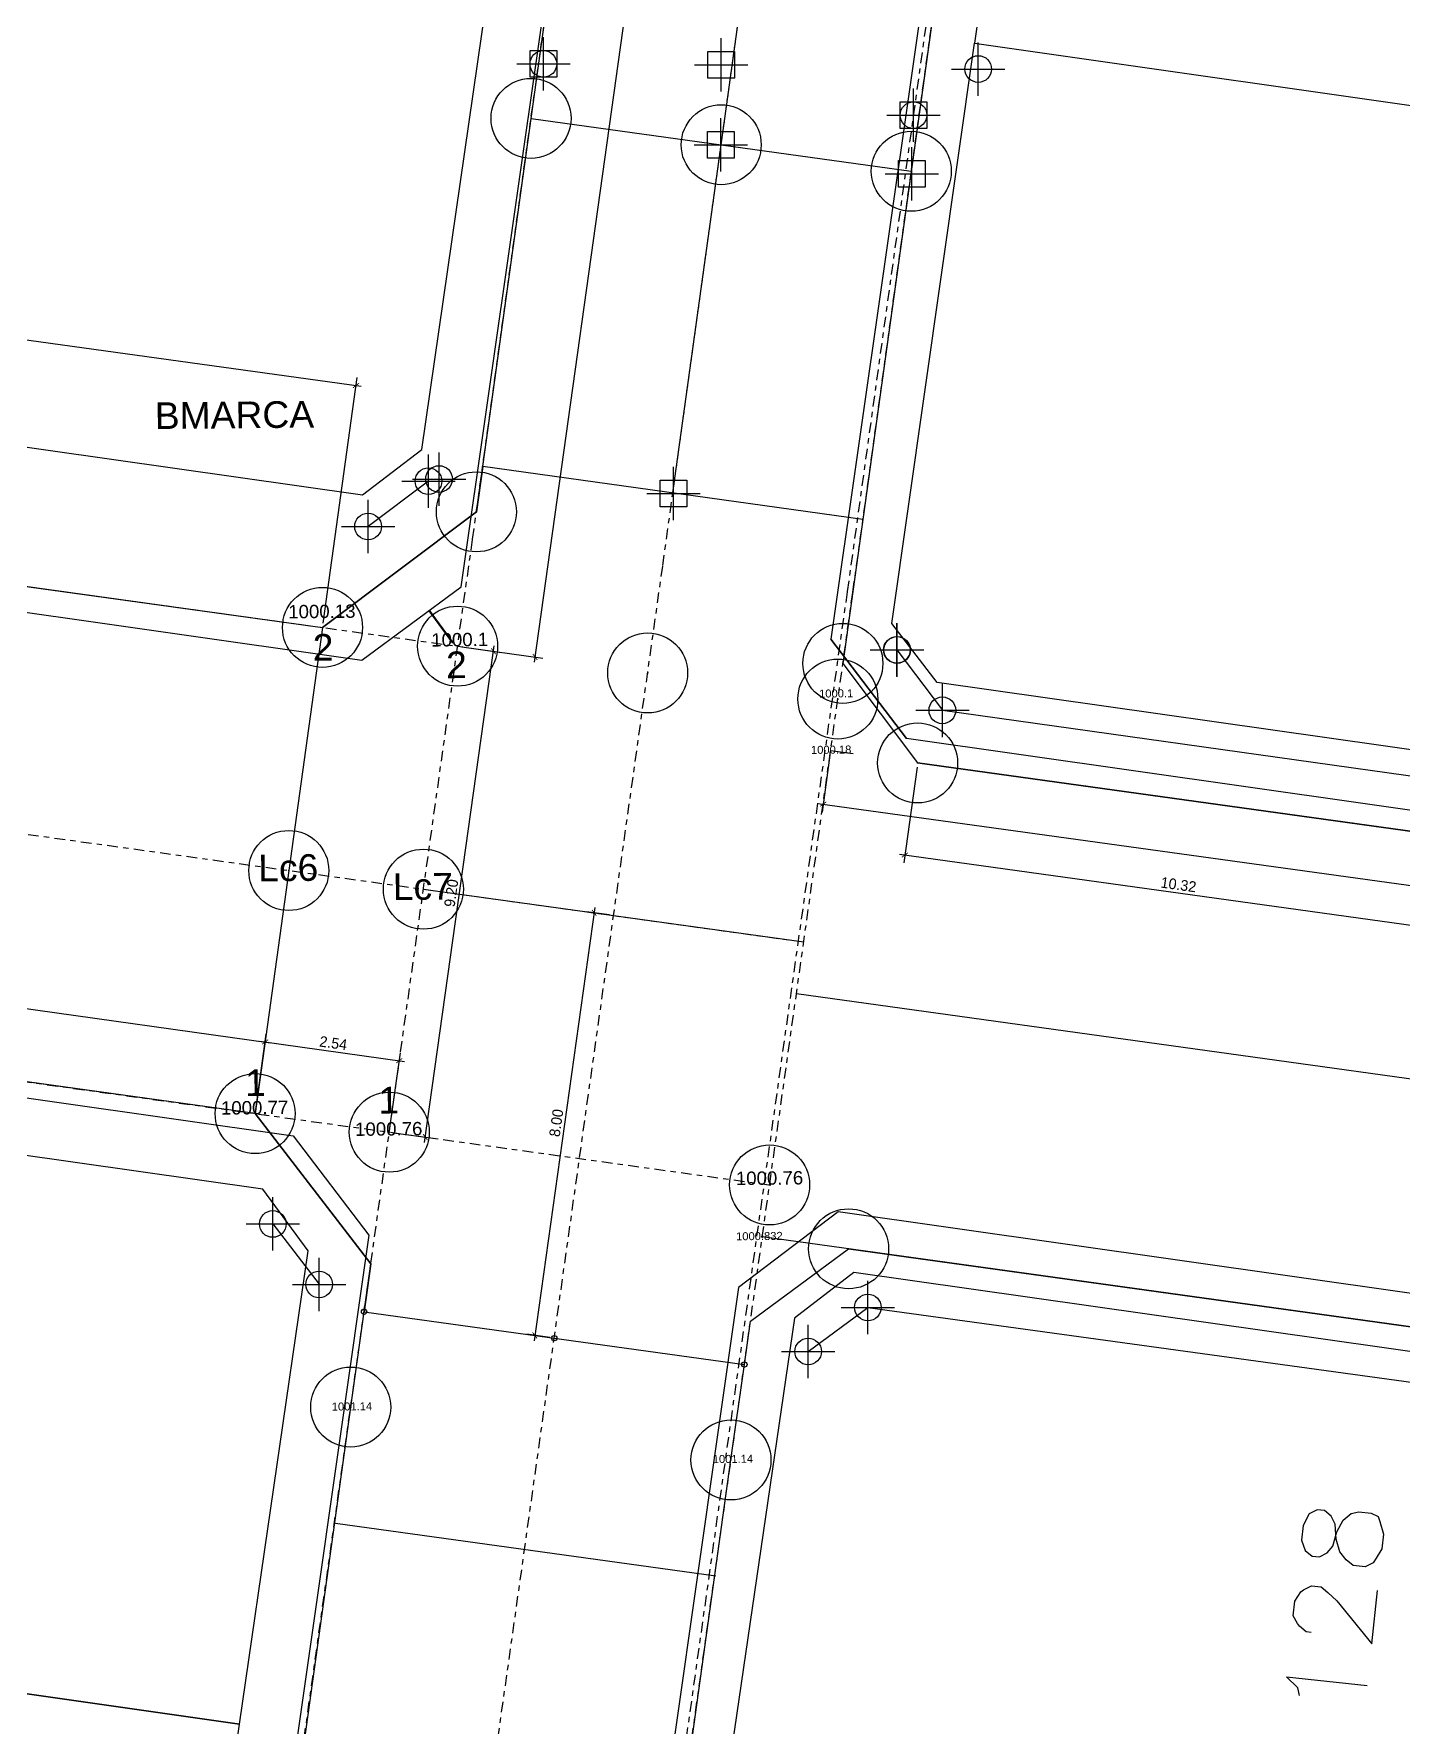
# Model space of a CAD drawing. Header units: metres. Extents: x 678 to 2349, y 417 to 1219.
# Drawn here: x 840.22 to 865.9, y 952.34 to 984.08 of the extents above; entities that cross this region are included whole.
import ezdxf

# ---------------------------------------------------------------- set-up
doc = ezdxf.new("R2010")
doc.units = ezdxf.units.M
doc.header["$PDMODE"] = 32
doc.header["$PDSIZE"] = 1.5
doc.linetypes.add('CENTRO1', pattern=[0.44, 0.2, -0.08, 0.08, -0.08])
for name, color, linetype in [('12-CONDICIONES EXISTENTES', 2, 'Continuous'), ('C-ANNO-MATC-TEXT', 150, 'Continuous'), ('C-ROAD-PROF-TEXT', 11, 'Continuous'), ('CONCRETO', 7, 'Continuous'), ('linea 1', 1, 'Continuous'), ('LOTE 243', 1, 'Continuous'), ('puntos nov 7', 50, 'Continuous'), ('PUNTOS V', 4, 'Continuous'), ('V-NODE', 1, 'Continuous')]:
    doc.layers.add(name, color=color, linetype=linetype)
doc.layers.add('PDF2_area escolar', color=7, linetype='Continuous', true_color=0x989898)
doc.layers.add('PDF_Geometry', color=7, linetype='Continuous', true_color=0x797979)
doc.styles.add('CITY2', font='stylu.ttf', dxfattribs={"height": 0.2})
doc.styles.get("Standard").update_dxf_attribs({"font": 'arial.ttf'})
doc.dimstyles.new('COTAS2', dxfattribs={"dimtxt": 0.02, "dimasz": 0.1, "dimexe": 0.15, "dimexo": 0.08, "dimgap": 0.05, "dimtad": 1, "dimzin": 0, "dimdsep": 46, "dimtxsty": 'CITY2', "dimblk": 'ARCHTICK', "dimcen": 1, "dimdle": 0.1, "dimclrd": 1, "dimclre": 1, "dimclrt": 2, "dimadec": 0, "dimazin": 0, "dimtfac": 1, "dimtofl": 0, "dimtmove": 0, "dimatfit": 3, "dimldrblk": 'ARCHTICK', "dimfxl": 0.18, "dimtolj": 1, "dimtzin": 0, "dimarcsym": 0})

# ---------------------------------------------------------------- blocks, each defined once
blk = doc.blocks.new('*U270')
at = {"color": 0, "linetype": 'ByBlock', "lineweight": -2, "transparency": 16777216}
for p, q in [((0, -1), (0, 1)), ((-1, 0), (1, 0))]:
    blk.add_line(p, q, dxfattribs=at)
blk.add_circle((0, 0), 0.5, dxfattribs=at)
blk = doc.blocks.new('*U456', base_point=(847.823, 975.738, 1000.957))
at = {"layer": 'V-NODE', "color": 50, "lineweight": -2, "xscale": 0.5, "yscale": 0.5, "zscale": 0.5}
blk.add_blockref('*U270', (847.823, 975.738, 1000.957), dxfattribs=at)
blk = doc.blocks.new('*U1185', base_point=(847.624, 975.698, 1001.023))
at = {"layer": 'V-NODE', "color": 50, "lineweight": -2, "xscale": 0.5, "yscale": 0.5, "zscale": 0.5}
blk.add_blockref('*U270', (847.624, 975.698, 1001.023), dxfattribs=at)
blk = doc.blocks.new('*U1188', base_point=(846.492, 974.848, 1001.138))
at = {"layer": 'V-NODE', "color": 50, "lineweight": -2, "xscale": 0.5, "yscale": 0.5, "zscale": 0.5}
blk.add_blockref('*U270', (846.492, 974.848, 1001.138), dxfattribs=at)
blk = doc.blocks.new('*U1191', base_point=(845.574, 960.64, 1001.823))
at = {"layer": 'V-NODE', "color": 50, "lineweight": -2, "xscale": 0.5, "yscale": 0.5, "zscale": 0.5}
blk.add_blockref('*U270', (845.574, 960.64, 1001.823), dxfattribs=at)
blk = doc.blocks.new('*U1194', base_point=(844.705, 961.773, 1001.751))
at = {"layer": 'V-NODE', "color": 50, "lineweight": -2, "xscale": 0.5, "yscale": 0.5, "zscale": 0.5}
blk.add_blockref('*U270', (844.705, 961.773, 1001.751), dxfattribs=at)
blk = doc.blocks.new('*U1248', base_point=(856.413, 972.533, 1001.123))
at = {"layer": 'V-NODE', "color": 50, "lineweight": -2, "xscale": 0.5, "yscale": 0.5, "zscale": 0.5}
blk.add_blockref('*U270', (856.413, 972.533, 1001.123), dxfattribs=at)
blk = doc.blocks.new('*U1251', base_point=(857.262, 971.402, 1001.17))
at = {"layer": 'V-NODE', "color": 50, "lineweight": -2, "xscale": 0.5, "yscale": 0.5, "zscale": 0.5}
blk.add_blockref('*U270', (857.262, 971.402, 1001.17), dxfattribs=at)
blk = doc.blocks.new('*U1266', base_point=(856.41, 972.536, 1001.126))
at = {"layer": 'V-NODE', "color": 50, "lineweight": -2, "xscale": 0.5, "yscale": 0.5, "zscale": 0.5}
blk.add_blockref('*U270', (856.41, 972.536, 1001.126), dxfattribs=at)
blk = doc.blocks.new('*U1269', base_point=(857.935, 983.424, 1000.642))
at = {"layer": 'V-NODE', "color": 50, "lineweight": -2, "xscale": 0.5, "yscale": 0.5, "zscale": 0.5}
blk.add_blockref('*U270', (857.935, 983.424, 1000.642), dxfattribs=at)
blk = doc.blocks.new('*U2277', base_point=(854.745, 959.382, 1001.7))
at = {"layer": 'V-NODE', "color": 50, "lineweight": -2, "xscale": 0.5, "yscale": 0.5, "zscale": 0.5}
blk.add_blockref('*U270', (854.745, 959.382, 1001.7), dxfattribs=at)
blk = doc.blocks.new('*U2280', base_point=(855.866, 960.208, 1001.631))
at = {"layer": 'V-NODE', "color": 50, "lineweight": -2, "xscale": 0.5, "yscale": 0.5, "zscale": 0.5}
blk.add_blockref('*U270', (855.866, 960.208, 1001.631), dxfattribs=at)
blk = doc.blocks.new('*U2308')
at = {"color": 0, "linetype": 'ByBlock', "lineweight": -2, "transparency": 16777216}
for p, q in [((0, -1), (0, 1)), ((-1, 0), (1, 0))]:
    blk.add_line(p, q, dxfattribs=at)
blk.add_circle((0, 0), 0.5, dxfattribs=at)
blk = doc.blocks.new('*U2383', base_point=(849.78, 983.52, 1000.112))
at = {"layer": 'V-NODE', "color": 1, "lineweight": -2, "xscale": 0.5, "yscale": 0.5, "zscale": 0.5}
blk.add_blockref('*U2308', (849.78, 983.52, 1000.112), dxfattribs=at)
blk = doc.blocks.new('*U2386', base_point=(856.72, 982.56, 1000.112))
at = {"layer": 'V-NODE', "color": 1, "lineweight": -2, "xscale": 0.5, "yscale": 0.5, "zscale": 0.5}
blk.add_blockref('*U2308', (856.72, 982.56, 1000.112), dxfattribs=at)
blk = doc.blocks.new('*U2558')
at = {"color": 0, "linetype": 'ByBlock', "lineweight": -2, "transparency": 16777216}
for p, q in [((0, -1), (0, 1)), ((-1, 0), (1, 0))]:
    blk.add_line(p, q, dxfattribs=at)
blk.add_lwpolyline([(-0.5, -0.5), (-0.5, 0.5), (0.5, 0.5), (0.5, -0.5)], close=True, dxfattribs=at)
blk = doc.blocks.new('*U2633', base_point=(849.78, 983.52, 1000.112))
at = {"layer": 'V-NODE', "color": 130, "lineweight": -2, "xscale": 0.5, "yscale": 0.5, "zscale": 0.5}
blk.add_blockref('*U2558', (849.78, 983.52, 1000.112), dxfattribs=at)
blk = doc.blocks.new('*U2636', base_point=(856.72, 982.56, 1000.112))
at = {"layer": 'V-NODE', "color": 130, "lineweight": -2, "xscale": 0.5, "yscale": 0.5, "zscale": 0.5}
blk.add_blockref('*U2558', (856.72, 982.56, 1000.112), dxfattribs=at)
blk = doc.blocks.new('*U2708', base_point=(849.78, 983.52, 1000.057))
at = {"layer": 'V-NODE', "color": 130, "lineweight": -2, "xscale": 0.5, "yscale": 0.5, "zscale": 0.5}
blk.add_blockref('*U2558', (849.78, 983.52, 1000.057), dxfattribs=at)
blk = doc.blocks.new('*U2711', base_point=(856.72, 982.56, 1000.057))
at = {"layer": 'V-NODE', "color": 130, "lineweight": -2, "xscale": 0.5, "yscale": 0.5, "zscale": 0.5}
blk.add_blockref('*U2558', (856.72, 982.56, 1000.057), dxfattribs=at)
blk = doc.blocks.new('base')
at = {"layer": 'PDF_Geometry', "lineweight": 25, "extrusion": (-0.000787417, 0.063364, 0.99799), "elevation": 0.026}
for points in [[(-314.355, -197.288), (-299.601, -195.681), (-292.744, -194.188), (-282.663, -192.111), (-274.476, -190.361), (-258.037, -185.154), (-248.029, -180.61), (-240.539, -177.71), (-228.643, -174.042), (-222.733, -172.714), (-217.384, -171.04), (-209.935, -169.248), (-202.16, -164.759), (-196.196, -160.284), (-195.073, -159.817), (-178.095, -157.457), (-154.298, -156.614), (-136.667, -154.611), (-124.436, -153.164), (-118.066, -151.474), (-100.79, -146.646), (-80.955, -140.967), (-73.385, -139.328), (-61.694, -135.822), (-40.504, -131.604), (-37.727, -130.872), (-17.661, -129.441), (1.311, -127.461), (21.092, -124.929), (41.006, -122.83), (47.376, -123.458), (63.592, -123.186), (81.402, -124.312), (85.639, -96.072), (88.705, -66.393), (92.811, -40.781), (97.16, -22.386), (100.596, -1.562), (102.483, 8.32), (109.691, 37.361), (117.528, 76.62), (126.217, 115.638), (131.513, 149.592), (134.682, 173.973), (136.916, 195.591), (139.956, 229.678), (141.558, 250.676), (142.614, 271.37), (143.252, 283.21), (147.066, 312.938), (152.58, 355.631), (153.554, 396.042), (150.869, 418.02), (151.777, 438.639), (150.959, 458.028), (151.777, 438.639), (150.869, 418.02), (153.554, 396.042), (152.58, 355.631), (147.066, 312.938), (143.252, 283.21), (142.614, 271.37), (141.558, 250.676), (139.956, 229.678), (136.916, 195.591), (134.682, 173.973), (131.513, 149.592), (126.217, 115.638), (117.528, 76.62), (109.691, 37.361), (102.483, 8.32), (100.596, -1.562), (97.16, -22.386), (92.811, -40.781), (88.705, -66.393), (85.639, -96.072), (81.402, -124.312), (63.592, -123.186), (47.376, -123.458), (41.006, -122.83), (21.092, -124.929), (1.311, -127.461), (-17.661, -129.441), (-37.727, -130.872), (-40.504, -131.604), (-61.694, -135.822), (-73.385, -139.328), (-80.955, -140.967), (-100.79, -146.646), (-118.066, -151.474), (-124.436, -153.164), (-136.667, -154.611), (-154.298, -156.614), (-178.095, -157.457), (-195.073, -159.817), (-196.196, -160.284), (-202.16, -164.759), (-209.935, -169.248), (-217.384, -171.04), (-222.733, -172.714), (-228.643, -174.042), (-240.539, -177.71), (-248.029, -180.61), (-258.037, -185.154), (-274.476, -190.361), (-282.663, -192.111), (-292.744, -194.188), (-299.601, -195.681), (-314.355, -197.288), (-312.178, -178.446), (-309.146, -157.898), (-306.876, -132.899), (-305.823, -118.002), (-298.643, -78.802), (-291.055, -45.077), (-282.252, -15.116), (-275.645, 10.473), (-270.319, 33.898), (-263.825, 63.164), (-258.15, 86.408), (-284.424, 123.888)], [(76.721, 35.815), (75.319, 37.653), (36.902, 43.626), (35.023, 42.276), (24.12, -27.822), (25.516, -29.706), (63.985, -35.639), (65.818, -34.283)], [(-11.71, 51.199), (-13.594, 49.803), (-24.492, -20.249), (-23.096, -22.133), (15.367, -28.112), (17.206, -26.71), (28.103, 43.341), (26.707, 45.225)], [(36.902, 43.626), (35.023, 42.276)], [(-13.594, 49.803), (-11.71, 51.199), (26.707, 45.225), (28.103, 43.341)], [(78.602, 47.969), (76.718, 46.573), (38.301, 52.546), (36.905, 54.43), (47.469, 122.482), (49.353, 123.878), (87.77, 117.905), (89.166, 116.021)], [(8.705, 193.58), (-11.713, 61.957), (-10.362, 60.079), (28.101, 54.1), (29.985, 55.496), (58.5, 239.445)], [(28.101, 54.1), (29.985, 55.496)], [(19.328, 62.112), (19.42, 62.101), (19.546, 61.993), (19.586, 61.942), (19.661, 61.794), (19.628, 61.52), (19.515, 61.348), (19.463, 61.308), (19.315, 61.233), (19.132, 61.255), (19.006, 61.363), (18.84, 61.522), (18.197, 62.341), (18.076, 61.336)], [(19.563, 63.29), (19.592, 63.147), (19.799, 62.937), (18.29, 63.118)]]:
    blk.add_lwpolyline(points, dxfattribs=at)
for points in [[(5.475, 35.263), (3.626, 23.383), (23.432, 20.348), (25.275, 32.182)], [(35.731, 39.687), (34.332, 30.766), (54.087, 27.691), (55.653, 37.611), (36.853, 40.525)], [(5.475, 35.263), (7.318, 47.098), (26.118, 44.183), (26.957, 43.062), (25.275, 32.182)], [(39.445, 63.584), (38.051, 54.709), (38.885, 53.543), (57.685, 50.628), (59.2, 60.508)], [(10.87, 70.041), (9.022, 58.161), (27.822, 55.246), (28.943, 56.085), (30.67, 66.96)], [(19.49, 60.377), (19.421, 60.571), (19.295, 60.679), (19.158, 60.695), (19.01, 60.621), (18.902, 60.494), (18.823, 60.226), (18.704, 60.008), (18.55, 59.888), (18.408, 59.858), (18.179, 59.886), (18.047, 59.948), (18.013, 60.045), (17.949, 60.285), (17.982, 60.559), (18.095, 60.731), (18.152, 60.817), (18.3, 60.891), (18.529, 60.864), (18.655, 60.756), (18.775, 60.602), (18.839, 60.363), (18.852, 60.083), (18.927, 59.935), (19.053, 59.827), (19.19, 59.81), (19.338, 59.885), (19.457, 60.103)], [(40.96, 73.464), (39.445, 63.584), (59.2, 60.508), (60.715, 70.388)]]:
    blk.add_lwpolyline(points, close=True, dxfattribs=at)
at = {"layer": 'PDF_Geometry', "color": 32, "lineweight": 50, "true_color": 0xb85b00, "extrusion": (-0.000787417, 0.063364, 0.99799), "elevation": 0.026}
blk.add_lwpolyline([(35.196, 43.322), (35.632, 42.713)], dxfattribs=at)
blk = doc.blocks.new('_ArchTick')
at = {"color": 0, "linetype": 'ByBlock', "const_width": 0.15}
blk.add_lwpolyline([(-0.5, -0.5), (0.5, 0.5)], dxfattribs=at)
blk = doc.blocks.new('*D3784')
at = {"layer": 'Defpoints', "color": 0, "transparency": 16777216}
for p in [(834.469, 965.216, 1001.023), (844.562, 965.185), (844.374, 963.843, 1001.023)]:
    blk.add_point(p, dxfattribs=at)
at = {"layer": 'PUNTOS V', "color": 1, "linetype": 'Continuous', "lineweight": -2, "transparency": 16777216}
for p, q in [((834.48, 965.295), (834.678, 966.715)), ((844.386, 963.922), (844.582, 965.334))]:
    blk.add_line(p, q, dxfattribs=at)
at = {"layer": 'PUNTOS V', "color": 1, "lineweight": -2, "transparency": 16777216}
blk.add_line((834.558, 966.58), (844.661, 965.171), dxfattribs=at)
at = {"layer": 'PUNTOS V', "color": 1, "lineweight": -2, "transparency": 16777216, "xscale": 0.1, "yscale": 0.1, "zscale": 0.1}
for p, rotation in [((834.657, 966.566), 172.0615531667383), ((844.562, 965.185), 352.0615531667383)]:
    blk.add_blockref('_ArchTick', p, dxfattribs=dict(at, rotation=rotation))
at = {"layer": 'PUNTOS V', "color": 2, "transparency": 16777216, "insert": (839.631, 966.028), "char_height": 0.2, "attachment_point": 5, "rotation": 352.0616, "style": 'CITY2'}
blk.add_mtext('\\A1;10.00', dxfattribs=at)
blk = doc.blocks.new('*D3785')
at = {"layer": 'Defpoints', "color": 0, "transparency": 16777216}
for p in [(847.077, 964.834), (844.374, 963.843, 1001.023), (846.891, 963.494, 1011.104)]:
    blk.add_point(p, dxfattribs=at)
at = {"layer": 'PUNTOS V', "color": 1, "linetype": 'Continuous', "lineweight": -2, "transparency": 16777216}
for p, q in [((844.386, 963.922), (844.582, 965.334)), ((846.902, 963.573), (847.098, 964.983))]:
    blk.add_line(p, q, dxfattribs=at)
at = {"layer": 'PUNTOS V', "color": 1, "lineweight": -2, "transparency": 16777216}
blk.add_line((844.463, 965.199), (847.176, 964.821), dxfattribs=at)
at = {"layer": 'PUNTOS V', "color": 1, "lineweight": -2, "transparency": 16777216, "xscale": 0.1, "yscale": 0.1, "zscale": 0.1}
for p, rotation in [((844.562, 965.185), 172.0615531667383), ((847.077, 964.834), 352.0615531667383)]:
    blk.add_blockref('_ArchTick', p, dxfattribs=dict(at, rotation=rotation))
at = {"layer": 'PUNTOS V', "color": 2, "transparency": 16777216, "insert": (845.841, 965.163), "char_height": 0.2, "attachment_point": 5, "rotation": 352.0616, "style": 'CITY2'}
blk.add_mtext('\\A1;2.54', dxfattribs=at)
blk = doc.blocks.new('*D3798')
at = {"layer": 'Defpoints', "color": 0, "transparency": 16777216}
for p in [(851.696, 997.956, 998.097), (848.171, 972.605, 1011.104), (849.624, 972.402)]:
    blk.add_point(p, dxfattribs=at)
at = {"layer": 'PUNTOS V', "color": 1, "lineweight": -2, "transparency": 16777216}
blk.add_line((853.175, 997.851), (849.61, 972.303), dxfattribs=at)
at = {"layer": 'PUNTOS V', "color": 1, "linetype": 'Continuous', "lineweight": -2, "transparency": 16777216}
for p, q in [((851.775, 997.945), (853.31, 997.731)), ((848.25, 972.594), (849.772, 972.381))]:
    blk.add_line(p, q, dxfattribs=at)
at = {"layer": 'PUNTOS V', "color": 1, "lineweight": -2, "transparency": 16777216, "xscale": 0.1, "yscale": 0.1, "zscale": 0.1}
for p, rotation in [((853.161, 997.752), 82.05594923148557), ((849.624, 972.402), 262.0559492314856)]:
    blk.add_blockref('_ArchTick', p, dxfattribs=dict(at, rotation=rotation))
at = {"layer": 'PUNTOS V', "color": 2, "transparency": 16777216, "insert": (851.239, 985.098), "char_height": 0.2, "attachment_point": 5, "rotation": 82.0559, "style": 'CITY2'}
blk.add_mtext('\\A1;25.60', dxfattribs=at)
blk = doc.blocks.new('*D3880')
at = {"layer": 'Defpoints', "color": 0, "transparency": 16777216}
for p in [(809.092, 978.021, 1001.043), (846.266, 977.492), (845.638, 972.956, 1001.023)]:
    blk.add_point(p, dxfattribs=at)
at = {"layer": 'PUNTOS V', "color": 1, "linetype": 'Continuous', "lineweight": -2, "transparency": 16777216}
for p, q in [((809.103, 978.1), (809.741, 982.705)), ((845.649, 973.035), (846.287, 977.64))]:
    blk.add_line(p, q, dxfattribs=at)
at = {"layer": 'PUNTOS V', "color": 1, "lineweight": -2, "transparency": 16777216}
blk.add_line((809.621, 982.571), (846.365, 977.478), dxfattribs=at)
at = {"layer": 'PUNTOS V', "color": 1, "lineweight": -2, "transparency": 16777216, "xscale": 0.1, "yscale": 0.1, "zscale": 0.1}
for p, rotation in [((809.721, 982.557), 172.1089317505501), ((846.266, 977.492), 352.10893175055)]:
    blk.add_blockref('_ArchTick', p, dxfattribs=dict(at, rotation=rotation))
at = {"layer": 'PUNTOS V', "color": 2, "transparency": 16777216, "insert": (828.015, 980.177), "char_height": 0.2, "attachment_point": 5, "rotation": 352.1089, "style": 'CITY2'}
blk.add_mtext('\\A1;36.90', dxfattribs=at)
blk = doc.blocks.new('*D3907')
at = {"layer": 'Defpoints', "color": 0, "transparency": 16777216}
for p in [(848.17, 972.605, 1001.655), (848.845, 972.51), (846.89, 963.494, 1001.655)]:
    blk.add_point(p, dxfattribs=at)
at = {"layer": 'PUNTOS V', "color": 1, "lineweight": -2, "transparency": 16777216}
blk.add_line((847.552, 963.3), (848.859, 972.609), dxfattribs=at)
at = {"layer": 'PUNTOS V', "color": 1, "linetype": 'Continuous', "lineweight": -2, "transparency": 16777216}
for p, q in [((848.249, 972.594), (848.994, 972.489)), ((846.97, 963.483), (847.714, 963.379))]:
    blk.add_line(p, q, dxfattribs=at)
at = {"layer": 'PUNTOS V', "color": 1, "lineweight": -2, "transparency": 16777216, "xscale": 0.1, "yscale": 0.1, "zscale": 0.1}
for p, rotation in [((848.845, 972.51), 82.00733196645439), ((847.566, 963.399), 262.0073319664544)]:
    blk.add_blockref('_ArchTick', p, dxfattribs=dict(at, rotation=rotation))
at = {"layer": 'PUNTOS V', "color": 2, "transparency": 16777216, "insert": (848.053, 967.976), "char_height": 0.2, "attachment_point": 5, "rotation": 82.0073, "style": 'CITY2'}
blk.add_mtext('\\A1;9.20', dxfattribs=at)
blk = doc.blocks.new('*D3922')
at = {"layer": 'Defpoints', "color": 0, "transparency": 16777216}
for p in [(855.166, 970.643, 1001.631), (896.762, 964.872, 1001.631), (896.623, 963.874)]:
    blk.add_point(p, dxfattribs=at)
at = {"layer": 'PUNTOS V', "color": 1, "linetype": 'Continuous', "lineweight": -2, "transparency": 16777216}
for p, q in [((855.155, 970.563), (855.007, 969.495)), ((896.751, 964.793), (896.602, 963.725))]:
    blk.add_line(p, q, dxfattribs=at)
at = {"layer": 'PUNTOS V', "color": 1, "lineweight": -2, "transparency": 16777216}
blk.add_line((854.928, 969.658), (896.722, 963.86), dxfattribs=at)
at = {"layer": 'PUNTOS V', "color": 1, "lineweight": -2, "transparency": 16777216, "xscale": 0.1, "yscale": 0.1, "zscale": 0.1}
for p, rotation in [((855.027, 969.644), 172.1021511894504), ((896.623, 963.874), 352.1021511894503)]:
    blk.add_blockref('_ArchTick', p, dxfattribs=dict(at, rotation=rotation))
at = {"layer": 'PUNTOS V', "color": 2, "transparency": 16777216, "insert": (875.846, 966.912), "char_height": 0.2, "attachment_point": 5, "rotation": 352.1022, "style": 'CITY2'}
blk.add_mtext('\\A1;41.99', dxfattribs=at)
blk = doc.blocks.new('*D4317')
at = {"layer": 'Defpoints', "color": 0, "transparency": 16777216}
for p in [(856.798, 970.416), (867.021, 968.998), (866.781, 967.271)]:
    blk.add_point(p, dxfattribs=at)
at = {"layer": 'PUNTOS V', "color": 1, "linetype": 'Continuous', "lineweight": -2, "transparency": 16777216}
for p, q in [((856.787, 970.337), (856.538, 968.541)), ((867.01, 968.919), (866.761, 967.123))]:
    blk.add_line(p, q, dxfattribs=at)
at = {"layer": 'PUNTOS V', "color": 1, "lineweight": -2, "transparency": 16777216}
blk.add_line((856.459, 968.703), (866.881, 967.258), dxfattribs=at)
at = {"layer": 'PUNTOS V', "color": 1, "lineweight": -2, "transparency": 16777216, "xscale": 0.1, "yscale": 0.1, "zscale": 0.1}
for p, rotation in [((856.558, 968.689), 172.1030709226915), ((866.781, 967.271), 352.1030709226915)]:
    blk.add_blockref('_ArchTick', p, dxfattribs=dict(at, rotation=rotation))
at = {"layer": 'PUNTOS V', "color": 2, "transparency": 16777216, "insert": (861.691, 968.133), "char_height": 0.2, "attachment_point": 5, "rotation": 352.1031, "style": 'CITY2'}
blk.add_mtext('\\A1;10.32', dxfattribs=at)
blk = doc.blocks.new('*D4320')
at = {"layer": 'Defpoints', "color": 0, "transparency": 16777216}
for p in [(851.097, 967.555, 1011.104), (849.619, 959.684), (849.983, 959.633, 1011.104)]:
    blk.add_point(p, dxfattribs=at)
at = {"layer": 'PUNTOS V', "color": 1, "lineweight": -2, "transparency": 16777216}
blk.add_line((850.746, 967.705), (849.605, 959.585), dxfattribs=at)
at = {"layer": 'PUNTOS V', "color": 1, "linetype": 'Continuous', "lineweight": -2, "transparency": 16777216}
for p, q in [((851.017, 967.566), (850.584, 967.627)), ((849.904, 959.644), (849.471, 959.705))]:
    blk.add_line(p, q, dxfattribs=at)
at = {"layer": 'PUNTOS V', "color": 1, "lineweight": -2, "transparency": 16777216, "xscale": 0.1, "yscale": 0.1, "zscale": 0.1}
for p, rotation in [((850.732, 967.606), 82.00065133525489), ((849.619, 959.684), 262.0006513352549)]:
    blk.add_blockref('_ArchTick', p, dxfattribs=dict(at, rotation=rotation))
at = {"layer": 'PUNTOS V', "color": 2, "transparency": 16777216, "insert": (850.023, 963.667), "char_height": 0.2, "attachment_point": 5, "rotation": 82.0007, "style": 'CITY2'}
blk.add_mtext('\\A1;8.00', dxfattribs=at)
blk = doc.blocks.new('*U4907')
at = {"color": 0, "linetype": 'ByBlock', "lineweight": -2, "transparency": 16777216}
for p, q in [((0, -1), (0, 1)), ((-1, 0), (1, 0))]:
    blk.add_line(p, q, dxfattribs=at)
blk.add_lwpolyline([(-0.5, -0.5), (-0.5, 0.5), (0.5, 0.5), (0.5, -0.5)], close=True, dxfattribs=at)

msp = doc.modelspace()

# ---------------------------------------------------------------- linework, layer by layer
msp.add_lwpolyline([(816.40032, 1049.04604), (815.10127, 1039.765), (813.72568, 1029.863), (812.34968, 1019.958), (810.97368, 1010.053), (809.59767, 1000.148), (808.22167, 990.243), (806.93073, 980.9503), (809.09112, 978.02224), (819.0049, 976.63975), (827.37539, 975.48704), (835.73976, 974.32772), (845.63753, 972.95586), (848.52393, 975.12321), (849.54872, 982.49926), (850.92485, 992.40412), (851.69623, 997.95618), (853.07236, 1007.86104), (854.44849, 1017.7659), (855.82462, 1027.67076), (857.20075, 1037.57562), (857.99525, 1043.29413), (856.59489, 1045.20283), (818.26431, 1050.54236)], close=True)
for points, elevation in [([(866.99453, 1043.75415), (865.12675, 1042.30332), (855.39624, 972.28221), (856.798, 970.416), (895.35637, 965.06729), (896.98164, 966.31803), (906.7622, 1036.57971), (905.34372, 1038.41207)], 995.067), ([(846.41736, 960.12733), (846.54338, 961.02408), (844.37446, 963.84298), (834.46915, 965.21588), (826.11189, 966.37422), (817.73429, 967.52791), (807.83012, 968.90901), (804.93779, 966.60434), (804.09339, 960.526), (802.71739, 950.621), (801.34138, 940.716), (799.96538, 930.811), (798.58938, 920.906), (797.21338, 911.001), (795.83737, 901.096), (795.46996, 898.4512), (797.17422, 896.17523), (807.07839, 894.79414), (815.93422, 893.55924), (824.79008, 892.32433), (834.69425, 890.94324), (837.03644, 892.55962), (837.91638, 898.91015), (846.16622, 958.34028)], 1011.104), ([(877.00719, 822.82532), (876.49326, 822.25869), (869.51299, 814.56263), (862.79478, 807.1555), (856.07657, 799.74837), (849.35835, 792.34123), (842.64014, 784.9341), (835.92193, 777.52697), (829.20371, 770.11984), (826.89307, 767.57225), (827.16582, 769.52864), (832.63782, 808.77904), (838.16092, 848.3959), (841.61286, 873.15644), (844.1154, 891.18959), (853.29773, 957.34946), (853.54919, 959.13884), (853.66338, 959.95138), (855.50401, 961.30764), (894.07989, 955.95627), (895.30248, 954.32756), (889.51114, 912.77434), (883.73728, 871.17304), (877.94663, 829.57404)], 1007.297)]:
    msp.add_lwpolyline(points, close=True, dxfattribs=dict(elevation=elevation))
at = {"elevation": 1011.104}
for points in [[(864.99359, 1041.34487), (855.7734, 974.9815), (848.6419, 975.97231), (857.86209, 1042.33568), (864.99359, 1041.34487)], [(852.20765, 975.4769), (861.42784, 1041.84027)], [(848.6419, 975.97231), (848.52393, 975.12321), (845.63753, 972.95586), (844.37446, 963.84298), (846.54338, 961.02408), (846.41736, 960.12733), (853.54919, 959.13884), (853.66338, 959.95138), (855.50401, 961.30764), (894.07989, 955.95627)], [(855.7734, 974.9815), (855.39624, 972.28221), (856.79821, 970.4162), (895.35637, 965.06729), (896.98164, 966.31803), (897.24881, 968.23732)]]:
    msp.add_lwpolyline(points, dxfattribs=at)
at = {"layer": '12-CONDICIONES EXISTENTES', "color": 1}
msp.add_circle((853.887, 961.535, 1010.921), 0.01393, dxfattribs=at)
at = {"layer": 'CONCRETO'}
for p, q in [((806.47342, 978.38513, 997.78779), (845.63753, 972.95586, 1011.104)), ((844.37446, 963.84298, 1001.023), (805.20751, 969.27263, 997.68228))]:
    msp.add_line(p, q, dxfattribs=at)
at = {"layer": 'linea 1', "linetype": 'CENTRO1'}
for points, elevation in [([(818.81181, 761.75049), (835.11274, 878.67613), (845.08417, 950.64058), (848.45314, 974.6137), (858.21811, 1044.89815)], 1011.104), ([(822.83643, 764.54649), (838.67826, 878.17905), (848.64963, 950.14303), (852.0185, 974.1155), (861.78386, 1044.40274)], 1011.104), ([(826.74925, 767.26483), (842.14473, 877.69578), (852.11604, 949.65931), (855.48482, 973.63114), (865.2466, 1043.89261)], 1011.104), ([(826.86855, 767.39637), (842.24377, 877.68198), (852.21508, 949.64549), (855.58386, 973.6173), (865.34855, 1043.89968)], 1011.104), ([(806.47339, 978.38513), (827.37539, 975.48704), (848.26968, 972.59104)], 1001.655), ([(805.84046, 973.82888), (826.74364, 970.93063), (854.6625, 967.06101)], 1001.655), ([(805.20751, 969.27263), (826.11189, 966.37422), (854.1214, 962.49203)], 1001.655)]:
    msp.add_lwpolyline(points, dxfattribs=dict(at, elevation=elevation))
at = {"layer": 'linea 1'}
for points, elevation in [([(857.262, 971.402), (894.913, 966.127)], 1001.17), ([(855.866, 960.208), (893.381, 955.055)], 1001.631)]:
    msp.add_lwpolyline(points, dxfattribs=dict(at, elevation=elevation))
at = {"layer": 'LOTE 243'}
msp.add_point((855.39624, 972.28221, 1001.631), dxfattribs=at)
at = {"layer": 'PUNTOS V', "color": 1}
for points, elevation in [([(849.54872, 982.49926), (856.68022, 981.50845)], 1001.655), ([(847.624, 975.698), (846.492, 974.848)], 1001.023), ([(848.52393, 975.12321), (845.63753, 972.95586)], 1001.023), ([(855.39624, 972.28221), (856.79821, 970.4162)], 1001.631), ([(856.41, 972.536), (857.262, 971.402)], 1001.126), ([(855.59027, 970.58377), (855.16583, 970.64265)], 1001.631), ([(896.76162, 964.87235), (856.79821, 970.4162)], 1001.631), ([(847.53066, 968.0495), (854.66247, 967.06101)], 1011.104), ([(903.2628, 959.32643), (854.52568, 966.0874)], 1001.631), ([(844.37355, 963.84311), (846.54338, 961.02408)], 1001.751), ([(844.705, 961.773), (845.574, 960.644)], 1001.751), ([(902.62985, 954.77019), (853.88553, 961.53216)], 1001.631), ([(853.66338, 959.95138), (855.50401, 961.30764)], 1001.7), ([(846.41736, 960.12733), (853.54919, 959.13884)], 1011.104), ([(854.745, 959.382), (855.866, 960.208)], 1001.7), ([(845.88318, 956.16313), (853.01499, 955.17464)], 1011.104)]:
    msp.add_lwpolyline(points, dxfattribs=dict(at, elevation=elevation))
for centre in [(846.41736, 960.12733, 1011.104), (849.98327, 959.63308, 1011.104), (853.54919, 959.13884, 1011.104)]:
    msp.add_circle(centre, 0.05, dxfattribs=at)
for p in [(849.54872, 982.49926, 1001.655), (853.11447, 982.00385, 1001.655), (856.68022, 981.50845, 1001.655), (848.52393, 975.12321, 999.915), (845.63753, 972.95586, 1001.023), (848.17082, 972.60474, 1011.104), (851.73579, 972.10376, 1011.104), (855.30228, 971.61362, 9.449), (856.798, 970.416), (856.798, 970.416), (845.006, 968.39942, 1001.023), (847.53066, 968.0495, 1011.104), (844.37446, 963.84298, 1001.023), (846.89051, 963.49425, 1011.104), (854.02241, 962.50575, 1001.655), (855.50401, 961.30764, 1001.631), (846.16622, 958.34028, 998.09728), (853.29773, 957.34946, 998.09728)]:
    msp.add_point(p, dxfattribs=at)

# ---------------------------------------------------------------- block references
at = {"layer": 'C-ANNO-MATC-TEXT', "lineweight": -2, "xscale": 0.5, "yscale": 0.5, "zscale": 0.5}
for p in [(853.112, 983.501, 999.865), (853.11, 982, 999.648), (856.69, 981.462, 999.832), (852.221, 975.468, 1000.332)]:
    msp.add_blockref('*U4907', p, dxfattribs=at)
at = {"layer": 'PDF2_area escolar'}
msp.add_blockref('base', (882.736, 1016.336, 999.038), dxfattribs=at)
at = {"layer": 'puntos nov 7'}
for name, p in [('*U1269', (857.935, 983.424, 1000.642)), ('*U1185', (847.624, 975.698, 1001.023)), ('*U456', (847.823, 975.738, 1000.957)), ('*U1188', (846.492, 974.848, 1001.138)), ('*U1266', (856.41, 972.536, 1001.126)), ('*U1248', (856.413, 972.533, 1001.123)), ('*U1251', (857.262, 971.402, 1001.17)), ('*U1194', (844.705, 961.773, 1001.751)), ('*U1191', (845.574, 960.64, 1001.823)), ('*U2280', (855.866, 960.208, 1001.631)), ('*U2277', (854.745, 959.382, 1001.7))]:
    msp.add_blockref(name, p, dxfattribs=at)
at = {"layer": 'V-NODE'}
for name, p in [('*U2383', (849.78, 983.52, 1000.112)), ('*U2633', (849.78, 983.52, 1000.112)), ('*U2708', (849.78, 983.52, 1000.057)), ('*U2386', (856.72, 982.56, 1000.112)), ('*U2636', (856.72, 982.56, 1000.112)), ('*U2711', (856.72, 982.56, 1000.057))]:
    msp.add_blockref(name, p, dxfattribs=at)

# ---------------------------------------------------------------- texts
at = {"layer": 'C-ROAD-PROF-TEXT', "color": 11, "linetype": 'Continuous', "lineweight": -3, "attachment_point": 8, "rotation": 0.571108}
for s, insert, char_height in [('{\\C2;BMARCA}', (843.9886, 976.68156, 3014.78193), 0.5), ('{\\C2;1000.13}', (845.62727, 973.12793), 0.25), ('{\\C2;2}', (845.65157, 972.33275, 3014.78193), 0.5), ('{\\C2;1000.1}', (848.21184, 972.59906, 1001.655), 0.25), ('{\\C2;2}', (848.15199, 972.00525), 0.5), ('{\\C2;1000.1}', (855.27135, 971.64199, 2003.31), 0.15), ('{\\C2;1000.18}', (855.1775, 970.58702, 2003.31), 0.15), ('{\\C2;Lc6}', (844.99715, 968.19399, 12.891), 0.5), ('{\\C2;Lc7}', (847.52171, 967.84328, 22.972), 0.5), ('{\\C2;1}', (844.38342, 964.17141, 4016.43693), 0.5), ('{\\C2;1}', (846.88384, 963.8439, 1001.655), 0.5), ('{\\C2;1000.77}', (844.36587, 963.82539, 4016.43693), 0.25), ('{\\C2;1000.76}', (846.88102, 963.42673, 1011.104), 0.25), ('{\\C2;1000.76}', (854.02235, 962.50576, 1011.104), 0.25), ('{\\C2;1000.832}', (853.83121, 961.46878, 2022.208), 0.15), ('{\\C2;1001.14}', (846.19085, 958.2762, 1011.104), 0.15), ('{\\C2;1001.14}', (853.33526, 957.2922, 2013.89311), 0.15)]:
    msp.add_mtext(s, dxfattribs=dict(at, insert=insert, char_height=char_height))

# ---------------------------------------------------------------- dimensions: what is measured, and where the dimension line sits
at = {"layer": 'PUNTOS V', "color": 1}
for base, p1, p2, angle, picture, middle in [((849.62358, 972.40202), (851.69623, 997.95618, 998.09728), (848.17082, 972.60474, 1011.104), 82.055949, '*D3798', (851.23873, 985.09832)), ((844.56163, 965.18519), (834.46915, 965.21588, 1001.023), (844.37446, 963.84298, 1001.023), 172.061553, '*D3784', (839.63076, 966.02786)), ((847.07739, 964.83438), (844.37446, 963.84298, 1001.023), (846.89051, 963.49425, 1011.104), 172.061553, '*D3785', (845.84084, 965.16277))]:
    dim = msp.add_linear_dim(base=base, p1=p1, p2=p2, angle=angle, dimstyle='COTAS2', override={"dimtmove": 1}, dxfattribs=at)
    dim.commit()
    dim.dimension.update_dxf_attribs({"geometry": picture, "text_midpoint": middle})
for p1, p2, distance, picture, middle in [((809.0919, 978.02118, 1001.043), (845.63753, 972.95586, 1001.023), 4.579, '*D3880', (828.01457, 980.17717)), ((846.89038, 963.49427, 1001.655), (848.16961, 972.60491, 1001.655), -0.68198, '*D3907', (848.05282, 967.97618)), ((855.16583, 970.64265, 1001.631), (896.76162, 964.87235, 1001.631), -1.00816, '*D3922', (875.84642, 966.9119)), ((856.798, 970.416), (867.021, 968.998), -1.74323, '*D4317', (861.6912, 968.13316)), ((851.09657, 967.55525, 1011.104), (849.98327, 959.63308, 1011.104), -0.36766, '*D4320', (850.02317, 963.66679))]:
    dim = msp.add_aligned_dim(p1=p1, p2=p2, distance=distance, dimstyle='COTAS2', dxfattribs=at)
    dim.commit()
    dim.dimension.update_dxf_attribs({"geometry": picture, "text_midpoint": middle})

doc.saveas('drawing.dxf')
